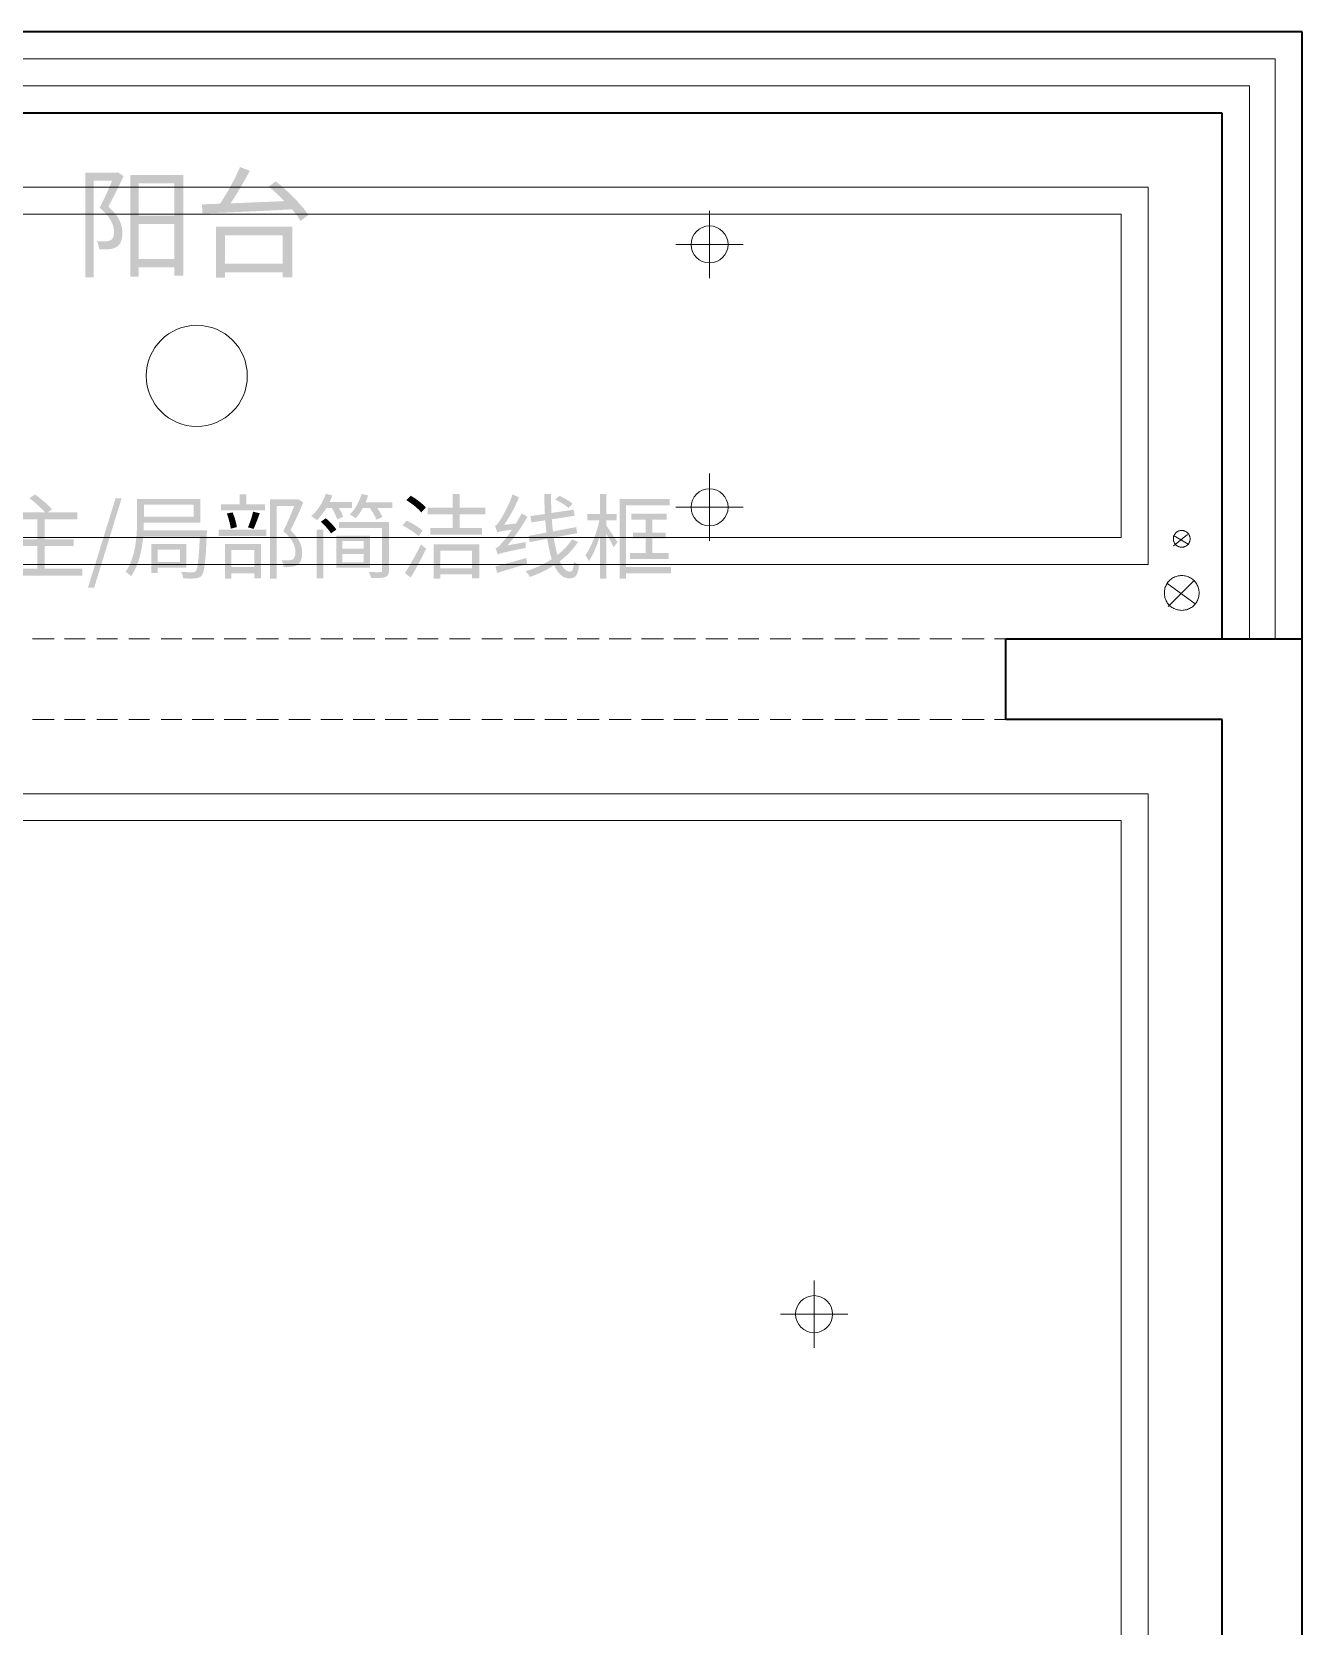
# Model space of a CAD drawing. Header units: millimetres. Extents: x -4600 to 229000, y -4300 to 19460.
# Drawn here: x 170486 to 174257, y 8739 to 13471 of the extents above; entities that cross this region are included whole.
import ezdxf

# ---------------------------------------------------------------- set-up
doc = ezdxf.new("R2010")
doc.units = ezdxf.units.MM
doc.header["$LTSCALE"] = 100
for name, color, linetype, lineweight in [('A-EX-BEAM', 8, 'Continuous', 13), ('A-EX-SERVICE', 6, 'Continuous', 13), ('A-EX-WALL', 7, 'Continuous', 35), ('A-EX-WINDOW', 4, 'Continuous', 18), ('A-TEXT', 7, 'Continuous', 18), ('R2-CEILING', 4, 'Continuous', 18), ('R2-LIGHT', 2, 'Continuous', 18)]:
    doc.layers.add(name, color=color, linetype=linetype, lineweight=lineweight)

# ---------------------------------------------------------------- blocks, each defined once
blk = doc.blocks.new('SOURCE_PROPOSED')
at = {"layer": 'A-EX-BEAM'}
for p, q in [((10487.3, 9870), (10552.3, 9870)), ((10582.9, 9870), (10644.1, 9870)), ((10678.5, 9870), (10739.7, 9870)), ((10774.1, 9870), (10835.3, 9870)), ((10869.7, 9870), (10930.8, 9870)), ((10961.4, 9870), (11026.4, 9870)), ((11057, 9870), (11122, 9870)), ((11152.6, 9870), (11217.6, 9870)), ((11248.2, 9870), (11313.2, 9870)), ((11343.7, 9870), (11408.7, 9870)), ((11439.3, 9870), (11504.3, 9870)), ((11534.9, 9870), (11599.9, 9870)), ((11630.5, 9870), (11691.7, 9870)), ((11726.1, 9870), (11787.2, 9870)), ((11821.6, 9870), (11882.8, 9870)), ((11917.2, 9870), (11978.4, 9870)), ((12009, 9870), (12074, 9870)), ((12104.6, 9870), (12169.6, 9870)), ((12200.1, 9870), (12265.1, 9870)), ((12295.7, 9870), (12360.7, 9870)), ((12391.3, 9870), (12456.3, 9870)), ((12486.9, 9870), (12551.9, 9870)), ((12582.5, 9870), (12643.6, 9870)), ((12678.1, 9870), (12739.2, 9870)), ((12773.6, 9870), (12834.8, 9870)), ((12869.2, 9870), (12930.4, 9870)), ((12961, 9870), (13026, 9870)), ((13056.5, 9870), (13121.5, 9870)), ((13152.1, 9870), (13217.1, 9870)), ((13247.7, 9870), (13312.7, 9870)), ((13343.3, 9870), (13377.7, 9870)), ((10487.3, 9630), (10552.3, 9630)), ((10582.9, 9630), (10644.1, 9630)), ((10678.5, 9630), (10739.7, 9630)), ((10774.1, 9630), (10835.3, 9630)), ((10869.7, 9630), (10930.8, 9630)), ((10961.4, 9630), (11026.4, 9630)), ((11057, 9630), (11122, 9630)), ((11152.6, 9630), (11217.6, 9630)), ((11248.2, 9630), (11313.2, 9630)), ((11343.7, 9630), (11408.7, 9630)), ((11439.3, 9630), (11504.3, 9630)), ((11534.9, 9630), (11599.9, 9630)), ((11630.5, 9630), (11691.7, 9630)), ((11726.1, 9630), (11787.2, 9630)), ((11821.6, 9630), (11882.8, 9630)), ((11917.2, 9630), (11978.4, 9630)), ((12009, 9630), (12074, 9630)), ((12104.6, 9630), (12169.6, 9630)), ((12200.1, 9630), (12265.1, 9630)), ((12295.7, 9630), (12360.7, 9630)), ((12391.3, 9630), (12456.3, 9630)), ((12486.9, 9630), (12551.9, 9630)), ((12582.5, 9630), (12643.6, 9630)), ((12678.1, 9630), (12739.2, 9630)), ((12773.6, 9630), (12834.8, 9630)), ((12869.2, 9630), (12930.4, 9630)), ((12961, 9630), (13026, 9630)), ((13056.5, 9630), (13121.5, 9630)), ((13152.1, 9630), (13217.1, 9630)), ((13247.7, 9630), (13312.7, 9630)), ((13343.3, 9630), (13377.7, 9630))]:
    blk.add_line(p, q, dxfattribs=at)
at = {"layer": 'A-EX-SERVICE'}
for p, q in [((13874.7, 10145.3), (13916.8, 10179.7)), ((13920.6, 10149.1), (13874.7, 10175.9)), ((13939.7, 9973.2), (13855.6, 10034.4)), ((13859.4, 9965.6), (13935.9, 10042.1)), ((10487.3, 9870), (10552.3, 9870)), ((10582.9, 9870), (10644.1, 9870)), ((10678.5, 9870), (10739.7, 9870)), ((10774.1, 9870), (10835.3, 9870)), ((10869.7, 9870), (10930.8, 9870)), ((10961.4, 9870), (11026.4, 9870)), ((11057, 9870), (11122, 9870)), ((11152.6, 9870), (11217.6, 9870)), ((11248.2, 9870), (11313.2, 9870)), ((11343.7, 9870), (11408.7, 9870)), ((11439.3, 9870), (11504.3, 9870)), ((11534.9, 9870), (11599.9, 9870)), ((11630.5, 9870), (11691.7, 9870)), ((11726.1, 9870), (11787.2, 9870)), ((11821.6, 9870), (11882.8, 9870)), ((11917.2, 9870), (11978.4, 9870)), ((12009, 9870), (12074, 9870)), ((12104.6, 9870), (12169.6, 9870)), ((12200.1, 9870), (12265.1, 9870)), ((12295.7, 9870), (12360.7, 9870)), ((12391.3, 9870), (12456.3, 9870)), ((12486.9, 9870), (12551.9, 9870)), ((12582.5, 9870), (12643.6, 9870)), ((12678.1, 9870), (12739.2, 9870)), ((12773.6, 9870), (12834.8, 9870)), ((12869.2, 9870), (12930.4, 9870)), ((12961, 9870), (13026, 9870)), ((13056.5, 9870), (13121.5, 9870)), ((13152.1, 9870), (13217.1, 9870)), ((13247.7, 9870), (13312.7, 9870)), ((13343.3, 9870), (13377.7, 9870)), ((10487.3, 9630), (10552.3, 9630)), ((10582.9, 9630), (10644.1, 9630)), ((10678.5, 9630), (10739.7, 9630)), ((10774.1, 9630), (10835.3, 9630)), ((10869.7, 9630), (10930.8, 9630)), ((10961.4, 9630), (11026.4, 9630)), ((11057, 9630), (11122, 9630)), ((11152.6, 9630), (11217.6, 9630)), ((11248.2, 9630), (11313.2, 9630)), ((11343.7, 9630), (11408.7, 9630)), ((11439.3, 9630), (11504.3, 9630)), ((11534.9, 9630), (11599.9, 9630)), ((11630.5, 9630), (11691.7, 9630)), ((11726.1, 9630), (11787.2, 9630)), ((11821.6, 9630), (11882.8, 9630)), ((11917.2, 9630), (11978.4, 9630)), ((12009, 9630), (12074, 9630)), ((12104.6, 9630), (12169.6, 9630)), ((12200.1, 9630), (12265.1, 9630)), ((12295.7, 9630), (12360.7, 9630)), ((12391.3, 9630), (12456.3, 9630)), ((12486.9, 9630), (12551.9, 9630)), ((12582.5, 9630), (12643.6, 9630)), ((12678.1, 9630), (12739.2, 9630)), ((12773.6, 9630), (12834.8, 9630)), ((12869.2, 9630), (12930.4, 9630)), ((12961, 9630), (13026, 9630)), ((13056.5, 9630), (13121.5, 9630)), ((13152.1, 9630), (13217.1, 9630)), ((13247.7, 9630), (13312.7, 9630)), ((13343.3, 9630), (13377.7, 9630))]:
    blk.add_line(p, q, dxfattribs=at)
for points in [[(13899.6, 10191.2), (13897.9, 10191.1), (13896.2, 10190.9), (13894.6, 10190.7), (13893, 10190.3), (13891.4, 10189.8), (13889.9, 10189.2), (13888.4, 10188.5), (13887, 10187.8), (13885.7, 10186.9), (13884.4, 10186), (13883.2, 10185), (13882, 10183.9), (13880.9, 10182.7), (13879.9, 10181.5), (13879, 10180.2), (13878.1, 10178.9), (13877.3, 10177.5), (13876.7, 10176), (13876.1, 10174.5), (13875.6, 10172.9), (13875.2, 10171.3), (13874.9, 10169.7), (13874.8, 10168), (13874.7, 10166.3)], [(13924.4, 10166.3), (13924.4, 10168), (13924.2, 10169.7), (13923.9, 10171.3), (13923.5, 10172.9), (13923, 10174.5), (13922.5, 10176), (13921.8, 10177.5), (13921, 10178.9), (13920.2, 10180.2), (13919.2, 10181.5), (13918.2, 10182.7), (13917.1, 10183.9), (13916, 10185), (13914.8, 10186), (13913.5, 10186.9), (13912.1, 10187.8), (13910.7, 10188.5), (13909.2, 10189.2), (13907.7, 10189.8), (13906.2, 10190.3), (13904.6, 10190.7), (13902.9, 10190.9), (13901.3, 10191.1), (13899.6, 10191.2)], [(13874.7, 10166.3), (13874.8, 10164.6), (13874.9, 10163), (13875.2, 10161.3), (13875.6, 10159.7), (13876.1, 10158.2), (13876.7, 10156.6), (13877.3, 10155.2), (13878.1, 10153.8), (13879, 10152.4), (13879.9, 10151.1), (13880.9, 10149.9), (13882, 10148.7), (13883.2, 10147.7), (13884.4, 10146.6), (13885.7, 10145.7), (13887, 10144.9), (13888.4, 10144.1), (13889.9, 10143.4), (13891.4, 10142.8), (13893, 10142.4), (13894.6, 10142), (13896.2, 10141.7), (13897.9, 10141.5), (13899.6, 10141.5)], [(13899.6, 10141.5), (13901.3, 10141.5), (13902.9, 10141.7), (13904.6, 10142), (13906.2, 10142.4), (13907.7, 10142.8), (13909.2, 10143.4), (13910.7, 10144.1), (13912.1, 10144.9), (13913.5, 10145.7), (13914.8, 10146.6), (13916, 10147.7), (13917.1, 10148.7), (13918.2, 10149.9), (13919.2, 10151.1), (13920.2, 10152.4), (13921, 10153.8), (13921.8, 10155.2), (13922.5, 10156.6), (13923, 10158.2), (13923.5, 10159.7), (13923.9, 10161.3), (13924.2, 10163), (13924.4, 10164.6), (13924.4, 10166.3)], [(13899.6, 10057.4), (13896, 10057.2), (13892.6, 10056.9), (13889.2, 10056.3), (13885.8, 10055.5), (13882.6, 10054.5), (13879.5, 10053.3), (13876.4, 10051.9), (13873.5, 10050.3), (13870.7, 10048.5), (13868, 10046.6), (13865.5, 10044.5), (13863.1, 10042.2), (13860.8, 10039.8), (13858.7, 10037.3), (13856.8, 10034.6), (13855, 10031.8), (13853.4, 10028.9), (13852, 10025.8), (13850.8, 10022.7), (13849.8, 10019.5), (13849, 10016.1), (13848.4, 10012.7), (13848.1, 10009.3), (13848, 10005.7)], [(13951.2, 10005.7), (13951.1, 10009.3), (13950.7, 10012.7), (13950.1, 10016.1), (13949.3, 10019.5), (13948.3, 10022.7), (13947.1, 10025.8), (13945.7, 10028.9), (13944.1, 10031.8), (13942.4, 10034.6), (13940.4, 10037.3), (13938.3, 10039.8), (13936.1, 10042.2), (13933.7, 10044.5), (13931.1, 10046.6), (13928.4, 10048.5), (13925.6, 10050.3), (13922.7, 10051.9), (13919.7, 10053.3), (13916.5, 10054.5), (13913.3, 10055.5), (13910, 10056.3), (13906.6, 10056.9), (13903.1, 10057.2), (13899.6, 10057.4)], [(13848, 10005.7), (13848.1, 10002.2), (13848.4, 9998.7), (13849, 9995.3), (13849.8, 9992), (13850.8, 9988.8), (13852, 9985.6), (13853.4, 9982.6), (13855, 9979.7), (13856.8, 9976.9), (13858.7, 9974.2), (13860.8, 9971.6), (13863.1, 9969.2), (13865.5, 9967), (13868, 9964.9), (13870.7, 9962.9), (13873.5, 9961.2), (13876.4, 9959.6), (13879.5, 9958.2), (13882.6, 9957), (13885.8, 9956), (13889.2, 9955.2), (13892.6, 9954.6), (13896, 9954.2), (13899.6, 9954.1)], [(13899.6, 9954.1), (13903.1, 9954.2), (13906.6, 9954.6), (13910, 9955.2), (13913.3, 9956), (13916.5, 9957), (13919.7, 9958.2), (13922.7, 9959.6), (13925.6, 9961.2), (13928.4, 9962.9), (13931.1, 9964.9), (13933.7, 9967), (13936.1, 9969.2), (13938.3, 9971.6), (13940.4, 9974.2), (13942.4, 9976.9), (13944.1, 9979.7), (13945.7, 9982.6), (13947.1, 9985.6), (13948.3, 9988.8), (13949.3, 9992), (13950.1, 9995.3), (13950.7, 9998.7), (13951.1, 10002.2), (13951.2, 10005.7)]]:
    blk.add_lwpolyline(points, dxfattribs=at)
at = {"layer": 'A-EX-WALL'}
for p, q in [((14257, 11670.9), (7125.7, 11670.9)), ((14257, 2328.5), (14257, 11670.9)), ((14020, 11430), (7362.7, 11430)), ((14020, 9870), (14020, 11430)), ((13377.7, 9630), (13377.7, 9870)), ((13377.7, 9870), (14257, 9870)), ((14020, 9630), (13377.7, 9630)), ((14020, 2570.8), (14020, 9630))]:
    blk.add_line(p, q, dxfattribs=at)
at = {"layer": 'A-EX-WINDOW'}
for p, q in [((14176.8, 11590.6), (7206.3, 11590.6)), ((14176.8, 9870), (14176.8, 11590.6)), ((14100.3, 11510.3), (7282.6, 11510.3)), ((14100.3, 9870), (14100.3, 11510.3))]:
    blk.add_line(p, q, dxfattribs=at)
blk = doc.blocks.new('R2_CEILING')
at = {"layer": 'A-TEXT'}
h = blk.add_hatch(color=256, dxfattribs=at)
edge = h.paths.add_edge_path()
edge.add_line((10990.4, 11159.1), (10992.6, 11132.1))
edge.add_spline(control_points=[(10992.6, 11132.1), (11058.2, 11134.6), (11160.7, 11138.8), (11257.9, 11144.2)], knot_values=[0, 0, 0, 0, 1, 1, 1, 1], degree=3, periodic=0)
edge.add_spline(control_points=[(11257.9, 11144.2), (11268.5, 11131.7), (11277.4, 11120), (11283.4, 11109.8)], knot_values=[0, 0, 0, 0, 1, 1, 1, 1], degree=3, periodic=0)
edge.add_line((11283.4, 11109.8), (11306.5, 11127.5))
edge.add_spline(control_points=[(11306.5, 11127.5), (11288, 11156.9), (11246.2, 11198.4), (11210, 11227.2)], knot_values=[0, 0, 0, 0, 1, 1, 1, 1], degree=3, periodic=0)
edge.add_line((11210, 11227.2), (11189.1, 11211.9))
edge.add_spline(control_points=[(11189.1, 11211.9), (11204.3, 11199.1), (11220.6, 11183.9), (11235.5, 11168.6)], knot_values=[0, 0, 0, 0, 1, 1, 1, 1], degree=3, periodic=0)
edge.add_line((11235.5, 11168.6), (11075.6, 11161.9))
edge.add_spline(control_points=[(11075.6, 11161.9), (11095.1, 11191.3), (11116.7, 11227.5), (11133, 11259.1)], knot_values=[0, 0, 0, 0, 1, 1, 1, 1], degree=3, periodic=0)
edge.add_line((11133, 11259.1), (11103.6, 11269.4))
edge.add_spline(control_points=[(11103.6, 11269.4), (11089.7, 11236), (11065.6, 11192.4), (11044, 11160.8)], knot_values=[0, 0, 0, 0, 1, 1, 1, 1], degree=3, periodic=0)
edge.add_line((11044, 11160.8), (10990.4, 11159.1))
h = blk.add_hatch(color=256, dxfattribs=at)
edge = h.paths.add_edge_path()
edge.add_line((10644.2, 11253.4), (10644.2, 10942.3))
edge.add_line((10644.2, 10942.3), (10669.1, 10942.3))
edge.add_line((10669.1, 10942.3), (10669.1, 11229.3))
edge.add_line((10669.1, 11229.3), (10724, 11229.3))
edge.add_spline(control_points=[(10724, 11229.3), (10714.1, 11205.2), (10700.3, 11174), (10686.8, 11149.1)], knot_values=[0, 0, 0, 0, 1, 1, 1, 1], degree=3, periodic=0)
edge.add_spline(control_points=[(10686.8, 11149.1), (10720.1, 11121.1), (10729.4, 11097), (10729.7, 11077.5)], knot_values=[0, 0, 0, 0, 1, 1, 1, 1], degree=3, periodic=0)
edge.add_spline(control_points=[(10729.7, 11077.5), (10729.7, 11066.1), (10727.2, 11057.3), (10720.5, 11053)], knot_values=[0, 0, 0, 0, 1, 1, 1, 1], degree=3, periodic=0)
edge.add_spline(control_points=[(10720.5, 11053), (10716.2, 11050.5), (10711.3, 11049.5), (10706, 11049.5)], knot_values=[0, 0, 0, 0, 1, 1, 1, 1], degree=3, periodic=0)
edge.add_spline(control_points=[(10706, 11049.5), (10698.5, 11048.7), (10688.9, 11048.7), (10678.6, 11050.2)], knot_values=[0, 0, 0, 0, 1, 1, 1, 1], degree=3, periodic=0)
edge.add_spline(control_points=[(10678.6, 11050.2), (10682.9, 11043.1), (10685, 11032.4), (10685.4, 11025.7)], knot_values=[0, 0, 0, 0, 1, 1, 1, 1], degree=3, periodic=0)
edge.add_spline(control_points=[(10685.4, 11025.7), (10695.7, 11025), (10707, 11025), (10715.9, 11026), (10724.4, 11027.1), (10731.8, 11029.2), (10737.9, 11033.1), (10749.6, 11040.6), (10754.5, 11055.1), (10754.5, 11075)], knot_values=[0, 0, 0, 0, 1, 1, 1, 2, 2, 2, 3, 3, 3, 3], degree=3, periodic=0)
edge.add_spline(control_points=[(10754.5, 11075), (10754.2, 11097.3), (10746.4, 11122.9), (10712.7, 11152.3)], knot_values=[0, 0, 0, 0, 1, 1, 1, 1], degree=3, periodic=0)
edge.add_spline(control_points=[(10712.7, 11152.3), (10727.9, 11179.6), (10744.6, 11214), (10758.1, 11243.1)], knot_values=[0, 0, 0, 0, 1, 1, 1, 1], degree=3, periodic=0)
edge.add_line((10758.1, 11243.1), (10740.4, 11254.5))
edge.add_line((10740.4, 11254.5), (10736.1, 11253.4))
edge.add_line((10736.1, 11253.4), (10644.2, 11253.4))
h = blk.add_hatch(color=256, dxfattribs=at)
h.paths.add_polyline_path([(10777.6, 11246.3), (10777.6, 10944.5), (10803.1, 10944.5), (10803.1, 10971.8), (10908.8, 10971.8), (10908.8, 10947.7), (10935.4, 10947.7), (10935.4, 11246.3), (10777.6, 11246.3)])
h.paths.add_polyline_path([(10803.1, 10997), (10803.1, 11100.5), (10908.8, 11100.5), (10908.8, 10997), (10803.1, 10997)], flags=0)
h.paths.add_polyline_path([(10803.1, 11125.4), (10803.1, 11221.5), (10908.8, 11221.5), (10908.8, 11125.4), (10803.1, 11125.4)], flags=0)
h = blk.add_hatch(color=256, dxfattribs=at)
h.paths.add_polyline_path([(11032.3, 11093.1), (11032.3, 10941.6), (11059.6, 10941.6), (11059.6, 10957.6), (11230.2, 10957.6), (11230.2, 10942.3), (11258.6, 10942.3), (11258.6, 11093.1), (11032.3, 11093.1)])
h.paths.add_polyline_path([(11059.6, 10983.1), (11059.6, 11067.5), (11230.2, 11067.5), (11230.2, 10983.1), (11059.6, 10983.1)], flags=0)
h = blk.add_hatch(color=256, dxfattribs=at)
edge = h.paths.add_edge_path()
edge.add_spline(control_points=[(10478.5, 10286.9), (10495.1, 10274.6), (10514.2, 10257.2), (10525.1, 10244.6)], knot_values=[0, 0, 0, 0, 1, 1, 1, 1], degree=3, periodic=0)
edge.add_line((10525.1, 10244.6), (10404.5, 10244.6))
edge.add_line((10404.5, 10244.6), (10404.5, 10224.7))
edge.add_line((10404.5, 10224.7), (10501.7, 10224.7))
edge.add_line((10501.7, 10224.7), (10501.7, 10164.7))
edge.add_line((10501.7, 10164.7), (10417.1, 10164.7))
edge.add_line((10417.1, 10164.7), (10417.1, 10144.8))
edge.add_line((10417.1, 10144.8), (10501.7, 10144.8))
edge.add_line((10501.7, 10144.8), (10501.7, 10077.4))
edge.add_line((10501.7, 10077.4), (10391.7, 10077.4))
edge.add_line((10391.7, 10077.4), (10391.7, 10057.4))
edge.add_line((10391.7, 10057.4), (10635.1, 10057.4))
edge.add_line((10635.1, 10057.4), (10635.1, 10077.4))
edge.add_line((10635.1, 10077.4), (10523.8, 10077.4))
edge.add_line((10523.8, 10077.4), (10523.8, 10144.8))
edge.add_line((10523.8, 10144.8), (10610, 10144.8))
edge.add_line((10610, 10144.8), (10610, 10164.7))
edge.add_line((10610, 10164.7), (10523.8, 10164.7))
edge.add_line((10523.8, 10164.7), (10523.8, 10224.7))
edge.add_line((10523.8, 10224.7), (10621.2, 10224.7))
edge.add_line((10621.2, 10224.7), (10621.2, 10244.6))
edge.add_line((10621.2, 10244.6), (10532.5, 10244.6))
edge.add_line((10532.5, 10244.6), (10545.6, 10254.2))
edge.add_spline(control_points=[(10545.6, 10254.2), (10534.7, 10267), (10512.6, 10285.6), (10495.1, 10298.1)], knot_values=[0, 0, 0, 0, 1, 1, 1, 1], degree=3, periodic=0)
edge.add_line((10495.1, 10298.1), (10478.5, 10286.9))
for points in [[(10652.3, 10021.2), (10670.6, 10021.2), (10752.2, 10286.6), (10734.2, 10286.6), (10652.3, 10021.2)], [(11102.2, 10298.1), (11102.2, 10268.9), (11047.4, 10268.9), (11047.4, 10250.6), (11177.8, 10250.6), (11177.8, 10268.9), (11122.1, 10268.9), (11122.1, 10298.1), (11102.2, 10298.1)], [(11734.7, 10299.2), (11734.7, 10258.8), (11661, 10258.8), (11661, 10239.4), (11734.7, 10239.4), (11734.7, 10198.2), (11669.2, 10198.2), (11669.2, 10179.1), (11821.7, 10179.1), (11821.7, 10198.2), (11755.7, 10198.2), (11755.7, 10239.4), (11832.4, 10239.4), (11832.4, 10258.8), (11755.7, 10258.8), (11755.7, 10299.2), (11734.7, 10299.2)], [(11040.6, 10193.3), (11040.6, 10174.8), (11181.6, 10174.8), (11181.6, 10193.3), (11040.6, 10193.3)], [(11331.2, 10193.9), (11331.2, 10048.7), (11351.1, 10048.7), (11351.1, 10193.9), (11331.2, 10193.9)]]:
    blk.add_hatch(color=256, dxfattribs=at).paths.add_polyline_path(points)
h = blk.add_hatch(color=256, dxfattribs=at)
edge = h.paths.add_edge_path()
edge.add_line((10798, 10285), (10798, 10219.8))
edge.add_spline(control_points=[(10798, 10219.8), (10798, 10175.3), (10794.7, 10112.6), (10763.9, 10068.4)], knot_values=[0, 0, 0, 0, 1, 1, 1, 1], degree=3, periodic=0)
edge.add_spline(control_points=[(10763.9, 10068.4), (10768.3, 10065.9), (10777, 10059.1), (10780.3, 10055.3)], knot_values=[0, 0, 0, 0, 1, 1, 1, 1], degree=3, periodic=0)
edge.add_spline(control_points=[(10780.3, 10055.3), (10803.5, 10088.6), (10812.7, 10133), (10816.3, 10172.9)], knot_values=[0, 0, 0, 0, 1, 1, 1, 1], degree=3, periodic=0)
edge.add_line((10816.3, 10172.9), (10984.4, 10172.9))
edge.add_spline(control_points=[(10984.4, 10172.9), (10981.4, 10103), (10978.1, 10076.8), (10972.1, 10070.5)], knot_values=[0, 0, 0, 0, 1, 1, 1, 1], degree=3, periodic=0)
edge.add_spline(control_points=[(10972.1, 10070.5), (10969.6, 10067.5), (10966.9, 10067), (10962, 10067), (10956.8, 10067), (10943.4, 10067.3), (10929, 10068.4)], knot_values=[0, 0, 0, 0, 1, 1, 1, 2, 2, 2, 2], degree=3, periodic=0)
edge.add_spline(control_points=[(10929, 10068.4), (10932.2, 10062.9), (10934.4, 10055), (10934.7, 10049.3)], knot_values=[0, 0, 0, 0, 1, 1, 1, 1], degree=3, periodic=0)
edge.add_spline(control_points=[(10934.7, 10049.3), (10949.4, 10048.2), (10963.6, 10048.2), (10971.3, 10049), (10979.7, 10049.8), (10984.9, 10051.7), (10990.1, 10057.7)], knot_values=[0, 0, 0, 0, 1, 1, 1, 2, 2, 2, 2], degree=3, periodic=0)
edge.add_spline(control_points=[(10990.1, 10057.7), (10998.3, 10067.5), (11001.5, 10098.1), (11005.1, 10181.6)], knot_values=[0, 0, 0, 0, 1, 1, 1, 1], degree=3, periodic=0)
edge.add_spline(control_points=[(11005.1, 10181.6), (11005.4, 10184.6), (11005.4, 10191.1), (11005.4, 10191.1)], knot_values=[0, 0, 0, 0, 1, 1, 1, 1], degree=3, periodic=0)
edge.add_line((11005.4, 10191.1), (10817.6, 10191.1))
edge.add_line((10817.6, 10191.1), (10818.2, 10214.6))
edge.add_line((10818.2, 10214.6), (10986.3, 10214.6))
edge.add_line((10986.3, 10214.6), (10986.3, 10285))
edge.add_line((10986.3, 10285), (10798, 10285))
h.paths.add_polyline_path([(10840.3, 10151.3), (10840.3, 10064.8), (10859.4, 10064.8), (10859.4, 10080.6), (10944.5, 10080.6), (10944.5, 10151.3), (10840.3, 10151.3)], flags=0)
h.paths.add_polyline_path([(10859.4, 10134.4), (10925.4, 10134.4), (10925.4, 10097.6), (10859.4, 10097.6), (10859.4, 10134.4)], flags=0)
h.paths.add_polyline_path([(10818.2, 10267.3), (10965.8, 10267.3), (10965.8, 10232.3), (10818.2, 10232.3), (10818.2, 10267.3)], flags=0)
h = blk.add_hatch(color=256, dxfattribs=at)
edge = h.paths.add_edge_path()
edge.add_line((11192.8, 10283.1), (11192.8, 10048.2))
edge.add_line((11192.8, 10048.2), (11212.7, 10048.2))
edge.add_line((11212.7, 10048.2), (11212.7, 10263.7))
edge.add_line((11212.7, 10263.7), (11264.6, 10263.7))
edge.add_spline(control_points=[(11264.6, 10263.7), (11255.8, 10241.9), (11244.1, 10212.2), (11232.4, 10189.2)], knot_values=[0, 0, 0, 0, 1, 1, 1, 1], degree=3, periodic=0)
edge.add_spline(control_points=[(11232.4, 10189.2), (11260.2, 10165.2), (11268.1, 10144.5), (11268.4, 10127.6)], knot_values=[0, 0, 0, 0, 1, 1, 1, 1], degree=3, periodic=0)
edge.add_spline(control_points=[(11268.4, 10127.6), (11268.4, 10117.5), (11266.2, 10109.6), (11260.5, 10105.7)], knot_values=[0, 0, 0, 0, 1, 1, 1, 1], degree=3, periodic=0)
edge.add_spline(control_points=[(11260.5, 10105.7), (11257.2, 10103.8), (11253.1, 10103), (11248.5, 10102.7), (11243.3, 10102.5), (11235.4, 10102.5), (11227.2, 10103.3)], knot_values=[0, 0, 0, 0, 1, 1, 1, 2, 2, 2, 2], degree=3, periodic=0)
edge.add_spline(control_points=[(11227.2, 10103.3), (11230.7, 10097.3), (11232.7, 10088.8), (11232.9, 10083.1)], knot_values=[0, 0, 0, 0, 1, 1, 1, 1], degree=3, periodic=0)
edge.add_spline(control_points=[(11232.9, 10083.1), (11241.1, 10082.6), (11249.8, 10082.6), (11256.9, 10083.4), (11263.8, 10084.2), (11269.8, 10086.1), (11274.7, 10089.4), (11284.2, 10095.6), (11288.3, 10108.5), (11288.3, 10125.4), (11288, 10144.8), (11281.2, 10166.3), (11253.7, 10192)], knot_values=[0, 0, 0, 0, 1, 1, 1, 2, 2, 2, 3, 3, 3, 4, 4, 4, 4], degree=3, periodic=0)
edge.add_spline(control_points=[(11253.7, 10192), (11266.5, 10216.8), (11280.7, 10248.4), (11291.6, 10274.4)], knot_values=[0, 0, 0, 0, 1, 1, 1, 1], degree=3, periodic=0)
edge.add_line((11291.6, 10274.4), (11276.9, 10283.9))
edge.add_line((11276.9, 10283.9), (11273.3, 10283.1))
edge.add_line((11273.3, 10283.1), (11192.8, 10283.1))
h = blk.add_hatch(color=256, dxfattribs=at)
edge = h.paths.add_edge_path()
edge.add_spline(control_points=[(11358.4, 10300), (11349.4, 10274.1), (11333.6, 10249.3), (11315.3, 10233.2)], knot_values=[0, 0, 0, 0, 1, 1, 1, 1], degree=3, periodic=0)
edge.add_spline(control_points=[(11315.3, 10233.2), (11320, 10230.7), (11328.2, 10225), (11332.2, 10221.7)], knot_values=[0, 0, 0, 0, 1, 1, 1, 1], degree=3, periodic=0)
edge.add_spline(control_points=[(11332.2, 10221.7), (11342.1, 10231.5), (11351.9, 10244.1), (11360.3, 10258)], knot_values=[0, 0, 0, 0, 1, 1, 1, 1], degree=3, periodic=0)
edge.add_line((11360.3, 10258), (11376.7, 10258))
edge.add_spline(control_points=[(11376.7, 10258), (11383, 10246.8), (11389.3, 10233.4), (11392, 10224.4)], knot_values=[0, 0, 0, 0, 1, 1, 1, 1], degree=3, periodic=0)
edge.add_line((11392, 10224.4), (11410, 10231.8))
edge.add_spline(control_points=[(11410, 10231.8), (11407.6, 10238.9), (11402.6, 10248.7), (11397.5, 10258)], knot_values=[0, 0, 0, 0, 1, 1, 1, 1], degree=3, periodic=0)
edge.add_line((11397.5, 10258), (11436.5, 10258))
edge.add_line((11436.5, 10258), (11436.5, 10275.2))
edge.add_line((11436.5, 10275.2), (11369.6, 10275.2))
edge.add_spline(control_points=[(11369.6, 10275.2), (11372.6, 10281.7), (11375.4, 10288.3), (11377.8, 10295.1)], knot_values=[0, 0, 0, 0, 1, 1, 1, 1], degree=3, periodic=0)
edge.add_line((11377.8, 10295.1), (11358.4, 10300))
h = blk.add_hatch(color=256, dxfattribs=at)
edge = h.paths.add_edge_path()
edge.add_spline(control_points=[(11464.6, 10299.5), (11457.8, 10276), (11445.2, 10253.6), (11429.7, 10238.6)], knot_values=[0, 0, 0, 0, 1, 1, 1, 1], degree=3, periodic=0)
edge.add_spline(control_points=[(11429.7, 10238.6), (11434.8, 10236.2), (11443, 10230.4), (11446.6, 10227.2)], knot_values=[0, 0, 0, 0, 1, 1, 1, 1], degree=3, periodic=0)
edge.add_spline(control_points=[(11446.6, 10227.2), (11454.2, 10235.3), (11461.8, 10246), (11468.4, 10257.7)], knot_values=[0, 0, 0, 0, 1, 1, 1, 1], degree=3, periodic=0)
edge.add_line((11468.4, 10257.7), (11489.4, 10257.7))
edge.add_spline(control_points=[(11489.4, 10257.7), (11497.6, 10246.3), (11505.5, 10232.3), (11508.8, 10223.1)], knot_values=[0, 0, 0, 0, 1, 1, 1, 1], degree=3, periodic=0)
edge.add_line((11508.8, 10223.1), (11526.5, 10231))
edge.add_spline(control_points=[(11526.5, 10231), (11523.5, 10238.3), (11517.5, 10248.2), (11511.2, 10257.7)], knot_values=[0, 0, 0, 0, 1, 1, 1, 1], degree=3, periodic=0)
edge.add_line((11511.2, 10257.7), (11555.7, 10257.7))
edge.add_line((11555.7, 10257.7), (11555.7, 10274.9))
edge.add_line((11555.7, 10274.9), (11476.9, 10274.9))
edge.add_spline(control_points=[(11476.9, 10274.9), (11479.6, 10281.5), (11482, 10288.3), (11484.2, 10295.1)], knot_values=[0, 0, 0, 0, 1, 1, 1, 1], degree=3, periodic=0)
edge.add_line((11484.2, 10295.1), (11464.6, 10299.5))
h = blk.add_hatch(color=256, dxfattribs=at)
edge = h.paths.add_edge_path()
edge.add_spline(control_points=[(11597.5, 10281.2), (11613.8, 10271.1), (11633.2, 10255.8), (11641.9, 10244.6)], knot_values=[0, 0, 0, 0, 1, 1, 1, 1], degree=3, periodic=0)
edge.add_line((11641.9, 10244.6), (11655.3, 10259.4))
edge.add_spline(control_points=[(11655.3, 10259.4), (11646.3, 10270.3), (11626.9, 10285), (11610.6, 10294.3)], knot_values=[0, 0, 0, 0, 1, 1, 1, 1], degree=3, periodic=0)
edge.add_line((11610.6, 10294.3), (11597.5, 10281.2))
h = blk.add_hatch(color=256, dxfattribs=at)
edge = h.paths.add_edge_path()
edge.add_spline(control_points=[(11867.3, 10185.4), (11871.1, 10187.3), (11877.7, 10189), (11911, 10193.3)], knot_values=[0, 0, 0, 0, 1, 1, 1, 1], degree=3, periodic=0)
edge.add_spline(control_points=[(11911, 10193.3), (11899, 10175.6), (11888.3, 10162), (11883.1, 10156.5)], knot_values=[0, 0, 0, 0, 1, 1, 1, 1], degree=3, periodic=0)
edge.add_spline(control_points=[(11883.1, 10156.5), (11874.7, 10146.4), (11868.4, 10139.6), (11862.4, 10138.5)], knot_values=[0, 0, 0, 0, 1, 1, 1, 1], degree=3, periodic=0)
edge.add_spline(control_points=[(11862.4, 10138.5), (11864.8, 10133.3), (11867.9, 10123.8), (11868.9, 10119.7)], knot_values=[0, 0, 0, 0, 1, 1, 1, 1], degree=3, periodic=0)
edge.add_spline(control_points=[(11868.9, 10119.7), (11874.7, 10122.9), (11883.9, 10125.7), (11952.4, 10139.6)], knot_values=[0, 0, 0, 0, 1, 1, 1, 1], degree=3, periodic=0)
edge.add_spline(control_points=[(11952.4, 10139.6), (11951.9, 10143.7), (11951.9, 10151.3), (11952.4, 10156.8)], knot_values=[0, 0, 0, 0, 1, 1, 1, 1], degree=3, periodic=0)
edge.add_line((11952.4, 10156.8), (11898.1, 10146.9))
edge.add_spline(control_points=[(11898.1, 10146.9), (11918.9, 10171.5), (11939.6, 10201.5), (11957.1, 10231.5)], knot_values=[0, 0, 0, 0, 1, 1, 1, 1], degree=3, periodic=0)
edge.add_line((11957.1, 10231.5), (11939.9, 10241.9))
edge.add_spline(control_points=[(11939.9, 10241.9), (11934.7, 10231.8), (11928.7, 10221.4), (11922.7, 10211.6)], knot_values=[0, 0, 0, 0, 1, 1, 1, 1], degree=3, periodic=0)
edge.add_line((11922.7, 10211.6), (11888, 10208.1))
edge.add_spline(control_points=[(11888, 10208.1), (11904.4, 10231.3), (11920.2, 10260.7), (11932, 10289.4)], knot_values=[0, 0, 0, 0, 1, 1, 1, 1], degree=3, periodic=0)
edge.add_line((11932, 10289.4), (11912.9, 10298.4))
edge.add_spline(control_points=[(11912.9, 10298.4), (11902, 10265.6), (11882, 10230.7), (11876, 10221.7), (11870, 10212.4), (11865.4, 10206.2), (11860.5, 10204.8)], knot_values=[0, 0, 0, 0, 1, 1, 1, 2, 2, 2, 2], degree=3, periodic=0)
edge.add_spline(control_points=[(11860.5, 10204.8), (11862.9, 10199.3), (11866.2, 10189.5), (11867.3, 10185.4)], knot_values=[0, 0, 0, 0, 1, 1, 1, 1], degree=3, periodic=0)
h = blk.add_hatch(color=256, dxfattribs=at)
edge = h.paths.add_edge_path()
edge.add_spline(control_points=[(12089.7, 10165.2), (12078.8, 10148), (12064, 10132.2), (12046.3, 10118.6)], knot_values=[0, 0, 0, 0, 1, 1, 1, 1], degree=3, periodic=0)
edge.add_spline(control_points=[(12046.3, 10118.6), (12041.9, 10133), (12038.1, 10150.5), (12035.4, 10170.1)], knot_values=[0, 0, 0, 0, 1, 1, 1, 1], degree=3, periodic=0)
edge.add_line((12035.4, 10170.1), (12105, 10183.2))
edge.add_line((12105, 10183.2), (12101.7, 10201.2))
edge.add_line((12101.7, 10201.2), (12032.9, 10188.4))
edge.add_spline(control_points=[(12032.9, 10188.4), (12031.6, 10199.9), (12030.2, 10211.9), (12029.4, 10224.4)], knot_values=[0, 0, 0, 0, 1, 1, 1, 1], degree=3, periodic=0)
edge.add_line((12029.4, 10224.4), (12097.3, 10234.8))
edge.add_line((12097.3, 10234.8), (12094, 10252.8))
edge.add_line((12094, 10252.8), (12028.3, 10243))
edge.add_spline(control_points=[(12028.3, 10243), (12027.5, 10261.3), (12027.2, 10280.1), (12027.2, 10299.7)], knot_values=[0, 0, 0, 0, 1, 1, 1, 1], degree=3, periodic=0)
edge.add_line((12027.2, 10299.7), (12007, 10299.7))
edge.add_spline(control_points=[(12007, 10299.7), (12007.3, 10279.3), (12007.8, 10259.4), (12008.9, 10240)], knot_values=[0, 0, 0, 0, 1, 1, 1, 1], degree=3, periodic=0)
edge.add_line((12008.9, 10240), (11965.8, 10233.7))
edge.add_line((11965.8, 10233.7), (11969.1, 10215.2))
edge.add_line((11969.1, 10215.2), (12010, 10221.4))
edge.add_spline(control_points=[(12010, 10221.4), (12010.8, 10208.9), (12012.2, 10196.6), (12013.6, 10184.9)], knot_values=[0, 0, 0, 0, 1, 1, 1, 1], degree=3, periodic=0)
edge.add_line((12013.6, 10184.9), (11960.3, 10175))
edge.add_line((11960.3, 10175), (11963.6, 10156.5))
edge.add_line((11963.6, 10156.5), (12016, 10166.3))
edge.add_spline(control_points=[(12016, 10166.3), (12019.3, 10143.7), (12023.6, 10123.2), (12029.4, 10106.3)], knot_values=[0, 0, 0, 0, 1, 1, 1, 1], degree=3, periodic=0)
edge.add_spline(control_points=[(12029.4, 10106.3), (12006.2, 10090.7), (11979.4, 10078.5), (11951.6, 10070)], knot_values=[0, 0, 0, 0, 1, 1, 1, 1], degree=3, periodic=0)
edge.add_spline(control_points=[(11951.6, 10070), (11956.5, 10065.4), (11961.7, 10058), (11964.4, 10053.1)], knot_values=[0, 0, 0, 0, 1, 1, 1, 1], degree=3, periodic=0)
edge.add_spline(control_points=[(11964.4, 10053.1), (11990.1, 10062.1), (12014.4, 10073.8), (12036.2, 10088)], knot_values=[0, 0, 0, 0, 1, 1, 1, 1], degree=3, periodic=0)
edge.add_spline(control_points=[(12036.2, 10088), (12047.4, 10063.5), (12062.1, 10049), (12081.5, 10049), (12100.3, 10049), (12106.6, 10058), (12110.4, 10088.6)], knot_values=[0, 0, 0, 0, 1, 1, 1, 2, 2, 2, 2], degree=3, periodic=0)
edge.add_spline(control_points=[(12110.4, 10088.6), (12105.8, 10090.5), (12099.2, 10094.8), (12095.1, 10099.5)], knot_values=[0, 0, 0, 0, 1, 1, 1, 1], degree=3, periodic=0)
edge.add_spline(control_points=[(12095.1, 10099.5), (12093.8, 10075.2), (12091, 10068.9), (12083.7, 10068.9), (12071.7, 10068.9), (12061.6, 10080.1), (12053.1, 10100)], knot_values=[0, 0, 0, 0, 1, 1, 1, 2, 2, 2, 2], degree=3, periodic=0)
edge.add_spline(control_points=[(12053.1, 10100), (12074.7, 10116.4), (12093.2, 10135.8), (12106.9, 10157)], knot_values=[0, 0, 0, 0, 1, 1, 1, 1], degree=3, periodic=0)
edge.add_line((12106.9, 10157), (12089.7, 10165.2))
edge = h.paths.add_edge_path(flags=0)
edge.add_spline(control_points=[(12039.7, 10282.8), (12053.4, 10276.3), (12070.6, 10265.6), (12079.3, 10258)], knot_values=[0, 0, 0, 0, 1, 1, 1, 1], degree=3, periodic=0)
edge.add_line((12079.3, 10258), (12091.3, 10270.8))
edge.add_spline(control_points=[(12091.3, 10270.8), (12082.6, 10278.2), (12065.1, 10288.3), (12051.8, 10294.3)], knot_values=[0, 0, 0, 0, 1, 1, 1, 1], degree=3, periodic=0)
edge.add_line((12051.8, 10294.3), (12039.7, 10282.8))
h = blk.add_hatch(color=256, dxfattribs=at)
edge = h.paths.add_edge_path()
edge.add_line((12172.9, 10299.2), (12172.9, 10240))
edge.add_line((12172.9, 10240), (12134.7, 10240))
edge.add_line((12134.7, 10240), (12134.7, 10220.9))
edge.add_line((12134.7, 10220.9), (12170.7, 10220.9))
edge.add_spline(control_points=[(12170.7, 10220.9), (12162.8, 10183.8), (12146.2, 10140.7), (12129, 10117.7)], knot_values=[0, 0, 0, 0, 1, 1, 1, 1], degree=3, periodic=0)
edge.add_spline(control_points=[(12129, 10117.7), (12132.2, 10113.1), (12137.2, 10105.5), (12139.3, 10100)], knot_values=[0, 0, 0, 0, 1, 1, 1, 1], degree=3, periodic=0)
edge.add_spline(control_points=[(12139.3, 10100), (12151.9, 10117.7), (12163.6, 10146.4), (12172.9, 10175.9)], knot_values=[0, 0, 0, 0, 1, 1, 1, 1], degree=3, periodic=0)
edge.add_line((12172.9, 10175.9), (12172.9, 10048.4))
edge.add_line((12172.9, 10048.4), (12191.7, 10048.4))
edge.add_line((12191.7, 10048.4), (12191.7, 10180.5))
edge.add_spline(control_points=[(12191.7, 10180.5), (12199.6, 10166.9), (12209.2, 10150.2), (12213, 10141.5)], knot_values=[0, 0, 0, 0, 1, 1, 1, 1], degree=3, periodic=0)
edge.add_line((12213, 10141.5), (12224.5, 10156.8))
edge.add_spline(control_points=[(12224.5, 10156.8), (12219.6, 10164.1), (12199.1, 10195.2), (12191.7, 10205.1)], knot_values=[0, 0, 0, 0, 1, 1, 1, 1], degree=3, periodic=0)
edge.add_line((12191.7, 10205.1), (12191.7, 10220.9))
edge.add_line((12191.7, 10220.9), (12222.3, 10220.9))
edge.add_line((12222.3, 10220.9), (12222.3, 10240))
edge.add_line((12222.3, 10240), (12191.7, 10240))
edge.add_line((12191.7, 10240), (12191.7, 10299.2))
edge.add_line((12191.7, 10299.2), (12172.9, 10299.2))
h = blk.add_hatch(color=256, dxfattribs=at)
h.paths.add_polyline_path([(12230.5, 10285), (12230.5, 10048.2), (12250.1, 10048.2), (12250.1, 10063.5), (12383.3, 10063.5), (12383.3, 10082.8), (12250.1, 10082.8), (12250.1, 10266.2), (12379.4, 10266.2), (12379.4, 10285), (12230.5, 10285)])
h.paths.add_polyline_path([(12261.6, 10124.6), (12261.6, 10106.6), (12376.7, 10106.6), (12376.7, 10124.6), (12327.6, 10124.6), (12327.6, 10167.4), (12367.7, 10167.4), (12367.7, 10184.9), (12327.6, 10184.9), (12327.6, 10222.8), (12370.7, 10222.8), (12370.7, 10240.8), (12265.9, 10240.8), (12265.9, 10222.8), (12308.2, 10222.8), (12308.2, 10184.9), (12270.3, 10184.9), (12270.3, 10167.4), (12308.2, 10167.4), (12308.2, 10124.6), (12261.6, 10124.6)], flags=0)
h = blk.add_hatch(color=256, dxfattribs=at)
edge = h.paths.add_edge_path()
edge.add_spline(control_points=[(11064.6, 10241.4), (11070, 10227.2), (11074.9, 10208.9), (11076, 10196.6)], knot_values=[0, 0, 0, 0, 1, 1, 1, 1], degree=3, periodic=0)
edge.add_line((11076, 10196.6), (11094.3, 10201.2))
edge.add_spline(control_points=[(11094.3, 10201.2), (11092.7, 10213), (11087.8, 10231.3), (11081.5, 10244.9)], knot_values=[0, 0, 0, 0, 1, 1, 1, 1], degree=3, periodic=0)
edge.add_line((11081.5, 10244.9), (11064.6, 10241.4))
h = blk.add_hatch(color=256, dxfattribs=at)
edge = h.paths.add_edge_path()
edge.add_spline(control_points=[(11142.6, 10246.8), (11139.3, 10233.2), (11132.8, 10213), (11127.3, 10200.4)], knot_values=[0, 0, 0, 0, 1, 1, 1, 1], degree=3, periodic=0)
edge.add_line((11127.3, 10200.4), (11144, 10195.8))
edge.add_spline(control_points=[(11144, 10195.8), (11149.7, 10207.8), (11156.3, 10226.1), (11162.3, 10242.2)], knot_values=[0, 0, 0, 0, 1, 1, 1, 1], degree=3, periodic=0)
edge.add_line((11162.3, 10242.2), (11142.6, 10246.8))
h = blk.add_hatch(color=256, dxfattribs=at)
edge = h.paths.add_edge_path()
edge.add_spline(control_points=[(11343.4, 10217.1), (11354.9, 10207), (11368, 10192.2), (11374, 10182.7)], knot_values=[0, 0, 0, 0, 1, 1, 1, 1], degree=3, periodic=0)
edge.add_line((11374, 10182.7), (11389.8, 10193.9))
edge.add_spline(control_points=[(11389.8, 10193.9), (11383.5, 10203.4), (11370.2, 10217.3), (11358.4, 10227.4)], knot_values=[0, 0, 0, 0, 1, 1, 1, 1], degree=3, periodic=0)
edge.add_line((11358.4, 10227.4), (11343.4, 10217.1))
h = blk.add_hatch(color=256, dxfattribs=at)
edge = h.paths.add_edge_path()
edge.add_spline(control_points=[(11586.3, 10206.2), (11603.5, 10197.4), (11623.9, 10183.8), (11634, 10174.2)], knot_values=[0, 0, 0, 0, 1, 1, 1, 1], degree=3, periodic=0)
edge.add_line((11634, 10174.2), (11646, 10190.1))
edge.add_spline(control_points=[(11646, 10190.1), (11635.9, 10200.2), (11614.9, 10212.7), (11598, 10220.6)], knot_values=[0, 0, 0, 0, 1, 1, 1, 1], degree=3, periodic=0)
edge.add_line((11598, 10220.6), (11586.3, 10206.2))
h = blk.add_hatch(color=256, dxfattribs=at)
edge = h.paths.add_edge_path()
edge.add_line((11397.5, 10216.8), (11397.5, 10198.2))
edge.add_line((11397.5, 10198.2), (11525.7, 10198.2))
edge.add_line((11525.7, 10198.2), (11525.7, 10073))
edge.add_spline(control_points=[(11525.7, 10073), (11525.7, 10068.9), (11524.6, 10067.8), (11520.2, 10067.5), (11516.1, 10067.3), (11501.7, 10067.3), (11486.4, 10067.8)], knot_values=[0, 0, 0, 0, 1, 1, 1, 2, 2, 2, 2], degree=3, periodic=0)
edge.add_spline(control_points=[(11486.4, 10067.8), (11489.1, 10062.9), (11491.9, 10055), (11493, 10049.8)], knot_values=[0, 0, 0, 0, 1, 1, 1, 1], degree=3, periodic=0)
edge.add_spline(control_points=[(11493, 10049.8), (11513.4, 10049.8), (11526.8, 10050.1), (11535.2, 10052.8)], knot_values=[0, 0, 0, 0, 1, 1, 1, 1], degree=3, periodic=0)
edge.add_spline(control_points=[(11535.2, 10052.8), (11543.4, 10056.1), (11545.9, 10061.3), (11545.9, 10072.7)], knot_values=[0, 0, 0, 0, 1, 1, 1, 1], degree=3, periodic=0)
edge.add_line((11545.9, 10072.7), (11545.9, 10216.8))
edge.add_line((11545.9, 10216.8), (11397.5, 10216.8))
h.paths.add_polyline_path([(11389.3, 10175.6), (11389.3, 10081.2), (11489.7, 10081.2), (11489.7, 10175.6), (11389.3, 10175.6)], flags=0)
h.paths.add_polyline_path([(11471.1, 10121.6), (11471.1, 10097), (11407, 10097), (11407, 10121.6), (11471.1, 10121.6)], flags=0)
h.paths.add_polyline_path([(11407, 10159.8), (11471.1, 10159.8), (11471.1, 10136.8), (11407, 10136.8), (11407, 10159.8)], flags=0)
h = blk.add_hatch(color=256, dxfattribs=at)
h.paths.add_polyline_path([(11058.8, 10150.8), (11058.8, 10047.9), (11077.9, 10047.9), (11077.9, 10064), (11146.4, 10064), (11146.4, 10049.3), (11166.3, 10049.3), (11166.3, 10150.8), (11058.8, 10150.8)])
h.paths.add_polyline_path([(11077.9, 10082.3), (11077.9, 10132.8), (11146.4, 10132.8), (11146.4, 10082.3), (11077.9, 10082.3)], flags=0)
h = blk.add_hatch(color=256, dxfattribs=at)
edge = h.paths.add_edge_path()
edge.add_line((11593.1, 10064.8), (11610.6, 10051.7))
edge.add_spline(control_points=[(11610.6, 10051.7), (11625.6, 10076.5), (11643, 10109.3), (11656.4, 10137.1)], knot_values=[0, 0, 0, 0, 1, 1, 1, 1], degree=3, periodic=0)
edge.add_line((11656.4, 10137.1), (11641.1, 10149.9))
edge.add_spline(control_points=[(11641.1, 10149.9), (11626.4, 10119.9), (11606.7, 10085), (11593.1, 10064.8)], knot_values=[0, 0, 0, 0, 1, 1, 1, 1], degree=3, periodic=0)
h = blk.add_hatch(color=256, dxfattribs=at)
h.paths.add_polyline_path([(11678.2, 10149.9), (11678.2, 10047.9), (11698.7, 10047.9), (11698.7, 10060.5), (11792.5, 10060.5), (11792.5, 10049), (11813.8, 10049), (11813.8, 10149.9), (11678.2, 10149.9)])
h.paths.add_polyline_path([(11698.7, 10079), (11698.7, 10131.4), (11792.5, 10131.4), (11792.5, 10079), (11698.7, 10079)], flags=0)
h = blk.add_hatch(color=256, dxfattribs=at)
edge = h.paths.add_edge_path()
edge.add_line((11862.4, 10084.7), (11866.8, 10065.1))
edge.add_spline(control_points=[(11866.8, 10065.1), (11891.9, 10072.7), (11924.6, 10082.6), (11956.3, 10091.8)], knot_values=[0, 0, 0, 0, 1, 1, 1, 1], degree=3, periodic=0)
edge.add_line((11956.3, 10091.8), (11953.3, 10109.3))
edge.add_spline(control_points=[(11953.3, 10109.3), (11919.7, 10099.7), (11885, 10090.2), (11862.4, 10084.7)], knot_values=[0, 0, 0, 0, 1, 1, 1, 1], degree=3, periodic=0)
at = {"layer": 'R2-CEILING'}
for points in [[(8150.7, 10090), (13800, 10090), (13800, 11210), (8150.7, 11210)], [(8230.7, 10170), (13720, 10170), (13720, 11130), (8230.7, 11130)], [(9392.2, 2790.8), (13800, 2790.8), (13800, 9410), (9392.2, 9410)], [(9472.2, 2870.8), (13720, 2870.8), (13720, 9330), (9472.2, 9330)]]:
    blk.add_lwpolyline(points, close=True, dxfattribs=at)
at = {"layer": 'R2-LIGHT'}
for p, q in [((12497.7, 10940), (12497.7, 11140)), ((12397.7, 11040), (12597.7, 11040)), ((12497.7, 10160), (12497.7, 10360)), ((12397.7, 10260), (12597.7, 10260)), ((12808.1, 7765.2), (12808.1, 7965.2)), ((12708.1, 7865.2), (12908.1, 7865.2))]:
    blk.add_line(p, q, dxfattribs=at)
for centre, radius in [((12497.7, 11040), 55), ((10975.4, 10650), 150), ((12497.7, 10260), 55), ((12808.1, 7865.2), 55)]:
    blk.add_circle(centre, radius, dxfattribs=at)
blk = doc.blocks.new('A05_SHEET')
for name in ['SOURCE_PROPOSED', 'R2_CEILING']:
    blk.add_blockref(name, (0, 1800))

msp = doc.modelspace()

# ---------------------------------------------------------------- block references
msp.add_blockref('A05_SHEET', (160000, 0))

doc.saveas('drawing.dxf')
